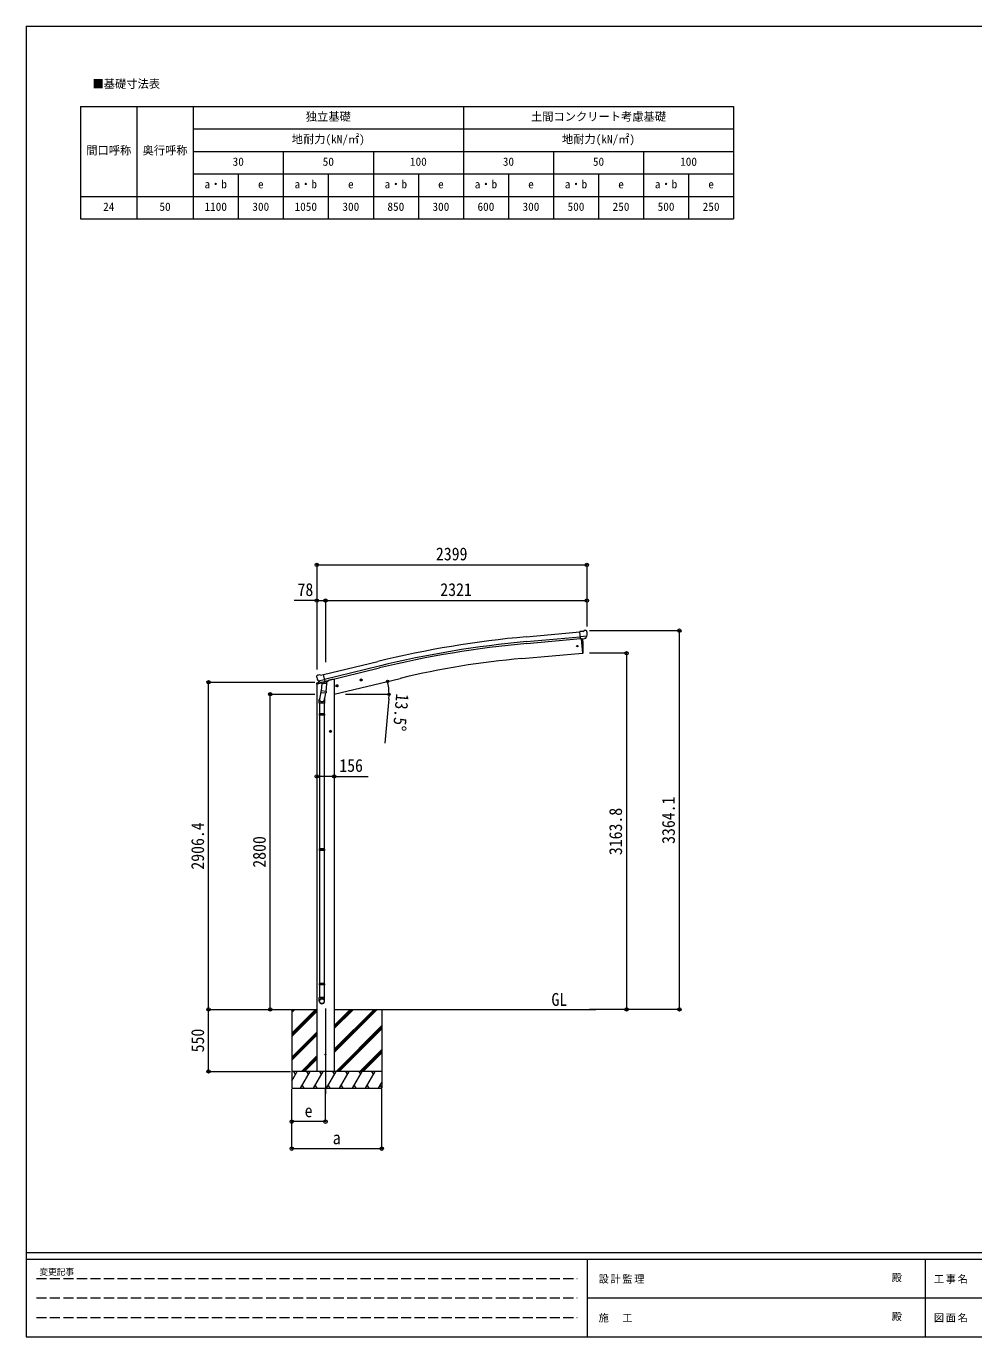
# Model space of a CAD drawing. Units: millimetres at full size, sheet at 1:30. Extents: x -8385 to 8479, y -5853 to 5787.
# Drawn here: x -8385 to 31, y -5853 to 5787 of the extents above; entities that cross this region are included whole.
import ezdxf
from ezdxf.enums import TextEntityAlignment as Align

# ---------------------------------------------------------------- set-up
doc = ezdxf.new("R2010")
doc.units = ezdxf.units.MM
doc.header["$LTSCALE"] = 30
doc.header["$PDMODE"] = 32
doc.header["$PDSIZE"] = 30
doc.linetypes.add('DASHED3', pattern=[4, 3, -1])
for name, color, linetype, lineweight in [('0-0_0', 7, 'Continuous', 9), ('0-1_本体', 4, 'Continuous', 9), ('0-2_部品', 7, 'Continuous', 9), ('0-8_PARTS2', 2, 'Continuous', 9), ('0-A_寸法', 6, 'Continuous', 9), ('0-F_PARTS1', 7, 'Continuous', 18), ('F-0_240', 7, 'Continuous', 9)]:
    doc.layers.add(name, color=color, linetype=linetype, lineweight=lineweight)
doc.styles.add('ＭＳ ゴシック', font='')
doc.styles.get('ＭＳ ゴシック').set_extended_font_data('MS Gothic')

msp = doc.modelspace()

# ---------------------------------------------------------------- linework, layer by layer
at = {"layer": '0-0_0', "color": 6}
for p, q in [((-2584.04, -2945.47), (-2584.04, 418.63)), ((-3053.05, 218.33), (-3053.05, -2945.47))]:
    msp.add_line(p, q, dxfattribs=at)
at = {"layer": '0-0_0'}
for p, q in [((-6401.28, -2945.47), (-5804.94, -2945.47)), ((-6027.19, -2945.47), (-6027.19, -3645.47)), ((-6027.19, -3156.7), (-5815.96, -2945.47)), ((-6027.19, -2972.85), (-5999.81, -2945.47)), ((-6027.19, -2958.71), (-6013.95, -2945.47)), ((-6027.19, -3170.84), (-5804.94, -2948.59)), ((-6027.19, -3184.98), (-5804.94, -2962.74)), ((-5649.44, -2945.47), (-3327.34, -2945.47)), ((-5649.44, -3327.73), (-5267.18, -2945.47)), ((-5649.44, -3299.45), (-5295.46, -2945.47)), ((-5649.44, -3313.59), (-5281.32, -2945.47)), ((-5649.44, -3115.6), (-5479.31, -2945.47)), ((-5649.44, -3101.46), (-5493.45, -2945.47)), ((-5649.44, -3087.32), (-5507.59, -2945.47)), ((-5227.19, -2945.47), (-5227.19, -3645.47)), ((-5633.33, -3495.47), (-5227.19, -3089.33)), ((-5619.19, -3495.47), (-5227.19, -3103.48)), ((-5605.05, -3495.47), (-5227.19, -3117.62)), ((-6027.19, -3368.83), (-5804.94, -3146.58)), ((-6027.19, -3382.97), (-5804.94, -3160.73)), ((-6027.19, -3397.12), (-5804.94, -3174.87)), ((-5941.7, -3495.47), (-5804.94, -3358.71)), ((-5927.56, -3495.47), (-5804.94, -3372.86)), ((-5421.2, -3495.47), (-5227.19, -3301.46)), ((-5407.06, -3495.47), (-5227.19, -3315.61)), ((-5392.91, -3495.47), (-5227.19, -3329.75)), ((-5913.41, -3495.47), (-5804.94, -3387)), ((-5227.19, -3495.47), (-6027.19, -3495.47)), ((-6027.19, -3579.3), (-5978.79, -3495.47)), ((-5993.79, -3521.45), (-6008.79, -3495.47)), ((-5949.92, -3645.47), (-5863.32, -3495.47)), ((-5878.32, -3521.45), (-5893.32, -3495.47)), ((-5834.45, -3645.47), (-5747.85, -3495.47)), ((-5762.85, -3521.45), (-5777.85, -3495.47)), ((-5718.98, -3645.47), (-5632.38, -3495.47)), ((-5647.38, -3521.45), (-5662.38, -3495.47)), ((-5603.51, -3645.47), (-5516.91, -3495.47)), ((-5531.91, -3521.45), (-5546.91, -3495.47)), ((-5488.04, -3645.47), (-5401.44, -3495.47)), ((-5431.44, -3495.47), (-5416.44, -3521.45)), ((-5372.57, -3645.47), (-5285.97, -3495.47)), ((-5300.97, -3521.45), (-5315.97, -3495.47)), ((-5257.1, -3645.47), (-5227.19, -3593.66)), ((-6027.19, -3645.47), (-5227.19, -3645.47)), ((-5934.92, -3619.49), (-5919.93, -3645.47)), ((-5819.45, -3619.49), (-5804.45, -3645.47)), ((-5703.98, -3619.49), (-5688.99, -3645.47)), ((-5588.51, -3619.49), (-5573.52, -3645.47)), ((-5473.04, -3619.49), (-5458.05, -3645.47)), ((-5357.57, -3619.49), (-5342.58, -3645.47)), ((-5242.1, -3619.49), (-5227.1, -3645.47))]:
    msp.add_line(p, q, dxfattribs=at)
at = {"layer": '0-1_本体'}
for p, q in [((-3945.37, 364.53), (-3468.06, 407.85)), ((-3941.46, 321.49), (-3464.35, 364.79)), ((-3939.95, 304.77), (-3462.83, 348.07)), ((-3455.61, 345.92), (-3444.45, 218.31)), ((-5744.92, 28.12), (-5262.07, 145.69)), ((-3982.4, 171.25), (-3444.45, 218.31)), ((-5251.84, 103.71), (-5734.85, -13.8)), ((-5730.91, -30.22), (-5247.87, 87.4)), ((-5804.94, -55.18), (-5804.94, -3495.47)), ((-5669.44, -15.47), (-5702.95, -23.52)), ((-5648.94, -15.47), (-5669.44, -15.47)), ((-5649.44, -145.47), (-5063.77, -4.86)), ((-5648.94, -15.47), (-5648.94, -3495.47))]:
    msp.add_line(p, q, dxfattribs=at)
at = {"layer": '0-1_本体', "color": 6}
msp.add_line((-5648.94, -875.65), (-5804.94, -875.65), dxfattribs=at)
at = {"layer": '0-1_本体'}
for centre, radius, start, end in [((-3131.36, -8604.05), 9005.44, 95.18612, 103.68612), ((-3131.36, -8604.05), 8962.23, 95.18612, 103.68612), ((-3131.36, -8604.05), 8945.44, 95.18612, 103.68612), ((-3337.42, -7197.06), 7396.48, 95.00259, 103.49741)]:
    msp.add_arc(centre, radius, start, end, dxfattribs=at)
at = {"layer": '0-2_部品'}
for p, q in [((-3441.68, 412.29), (-3468.24, 409.97)), ((-3462.59, 345.31), (-3468.24, 409.97)), ((-3405.38, 370), (-3464.3, 364.85)), ((-3441.68, 412.29), (-3429.96, 419.06)), ((-3415.06, 420.64), (-3428.72, 419.45)), ((-3416.63, 350.52), (-3405.7, 369.45)), ((-3405.92, 414.89), (-3411.4, 419.49)), ((-3404.86, 412.85), (-3404.74, 411.51)), ((-3452.63, 346.18), (-3462.59, 345.31)), ((-3455.61, 345.92), (-3444.45, 218.31)), ((-3419.02, 349.12), (-3426.72, 348.44)), ((-3444.45, 218.31), (-3442.39, 218.56)), ((-5806.38, 12.54), (-5806.1, 11.39)), ((-5802.16, 21.11), (-5806.01, 14.82)), ((-5799.06, 23.36), (-5785.88, 26.53)), ((-5771.32, 23.85), (-5784.58, 26.55)), ((-5771.32, 23.85), (-5745.39, 30.08)), ((-5807.5, -55.79), (-5764.8, -45.54)), ((-5807.5, -48.9), (-5807.5, -55.79)), ((-5779, -39.69), (-5805.2, -45.99)), ((-5792.32, -27.77), (-5734.82, -13.96)), ((-5775.47, -42.68), (-5791.85, -28.19)), ((-5763.88, -92.2), (-5779.79, -188.37)), ((-5772.76, -43.24), (-5765.24, -41.44)), ((-5771.92, -43.14), (-5770.39, -42.77)), ((-5770.39, -42.77), (-5733.69, -33.96)), ((-5768.56, -43), (-5768.61, -43.74)), ((-5767.85, -44.78), (-5742.04, -51.22)), ((-5760.94, -50.13), (-5765.61, -116.96)), ((-5715.25, -53.32), (-5760.94, -50.13)), ((-5759.16, -46.95), (-5759.39, -50.23)), ((-5739.64, -35.78), (-5740.66, -50.39)), ((-5733.69, -33.96), (-5732.16, -33.59)), ((-5730.61, -31.49), (-5729.66, -31.55)), ((-5729.66, -31.55), (-5716.35, -46.87)), ((-5725.67, -36.15), (-5706.78, -31.61)), ((-5719.92, -120.16), (-5715.25, -53.32)), ((-5716.35, -46.87), (-5716.79, -53.21)), ((-5702.95, -23.44), (-5702.95, -26.75)), ((-5634.63, -73.01), (-5615.18, -68.34)), ((-5630.07, -65.23), (-5632.2, -72.43)), ((-5622.77, -63.48), (-5630.07, -65.23)), ((-5622.57, -80.4), (-5627.24, -60.95)), ((-5617.61, -68.93), (-5622.77, -63.48)), ((-5619.74, -76.12), (-5617.61, -68.93)), ((-5420.71, -21.65), (-5401.26, -16.99)), ((-5416.15, -13.88), (-5418.28, -21.07)), ((-5408.85, -12.12), (-5416.15, -13.88)), ((-5408.65, -29.04), (-5413.32, -9.6)), ((-5403.69, -17.57), (-5408.85, -12.12)), ((-5405.82, -24.76), (-5403.69, -17.57)), ((-5781.94, -225.53), (-5781.94, -191.18)), ((-5735.94, -225.53), (-5781.94, -225.53)), ((-5779.94, -225.53), (-5779.94, -319.53)), ((-5766.47, -129.43), (-5765.6, -116.96)), ((-5766.07, -130.79), (-5766.07, -130.79)), ((-5719.92, -120.16), (-5765.61, -116.96)), ((-5764.63, -131.57), (-5722.93, -134.48)), ((-5728.36, -134.1), (-5739.09, -197.69)), ((-5737.94, -225.53), (-5737.94, -319.53)), ((-5735.94, -190.87), (-5735.94, -225.53)), ((-5719.93, -120.16), (-5720.82, -132.85)), ((-5781.94, -321.53), (-5780.94, -319.53)), ((-5735.94, -321.53), (-5781.94, -321.53)), ((-5735.94, -329.53), (-5781.94, -329.53)), ((-5736.94, -319.53), (-5780.94, -319.53)), ((-5736.94, -331.53), (-5780.94, -331.53)), ((-5779.94, -331.53), (-5779.94, -1520.2)), ((-5737.94, -331.53), (-5737.94, -1520.2)), ((-5735.94, -321.53), (-5736.94, -319.53)), ((-5735.94, -329.53), (-5736.94, -331.53)), ((-5735.94, -321.53), (-5735.94, -329.53)), ((-5683.44, -485.59), (-5683.44, -465.59)), ((-5673.44, -475.59), (-5693.44, -475.59)), ((-5683.44, -468.09), (-5689.94, -471.84)), ((-5689.94, -471.84), (-5689.94, -479.34)), ((-5689.94, -479.34), (-5683.44, -483.1)), ((-5676.94, -471.84), (-5683.44, -468.09)), ((-5781.94, -1522.2), (-5780.94, -1520.2)), ((-5735.94, -1522.2), (-5781.94, -1522.2)), ((-5735.94, -1530.2), (-5781.94, -1530.2)), ((-5736.94, -1520.2), (-5780.94, -1520.2)), ((-5736.94, -1532.2), (-5780.94, -1532.2)), ((-5779.94, -1532.2), (-5779.94, -2715.9)), ((-5737.94, -1532.2), (-5737.94, -2715.9)), ((-5735.94, -1522.2), (-5736.94, -1520.2)), ((-5735.94, -1530.2), (-5736.94, -1532.2)), ((-5735.94, -1522.2), (-5735.94, -1530.2)), ((-5781.94, -2717.9), (-5780.94, -2715.9)), ((-5735.94, -2717.9), (-5781.94, -2717.9)), ((-5735.94, -2725.9), (-5781.94, -2725.9)), ((-5736.94, -2715.9), (-5780.94, -2715.9)), ((-5736.94, -2727.9), (-5780.94, -2727.9)), ((-5779.94, -2727.9), (-5779.94, -2837.9)), ((-5737.94, -2727.9), (-5737.94, -2837.9)), ((-5735.94, -2717.9), (-5736.94, -2715.9)), ((-5735.94, -2725.9), (-5736.94, -2727.9)), ((-5735.94, -2717.9), (-5735.94, -2725.9)), ((-5781.94, -2872.05), (-5781.94, -2837.9)), ((-5735.94, -2837.9), (-5781.94, -2837.9)), ((-5735.94, -2872.05), (-5735.94, -2837.9))]:
    msp.add_line(p, q, dxfattribs=at)
for points in [[(-3405.31, 370.64), (-3405.59, 369.65), (-3405.7, 369.45)], [(-3452.63, 346.18), (-3452.35, 346.11), (-3426.98, 348.33), (-3426.72, 348.44)], [(-5739.96, -35.37), (-5730.24, -33.04), (-5745.39, 30.08)], [(-5792.59, -27.19), (-5792.01, -28.03), (-5791.85, -28.19)], [(-5739.96, -35.37), (-5740.2, -35.52), (-5764.96, -41.47), (-5765.24, -41.44)], [(-5632.2, -72.43), (-5627.04, -77.87), (-5619.74, -76.12)], [(-5418.28, -21.07), (-5413.12, -26.52), (-5405.82, -24.76)], [(-5781.94, -321.53), (-5781.94, -329.53), (-5780.94, -331.53)], [(-5683.44, -483.1), (-5676.94, -479.34), (-5676.94, -471.84)], [(-5781.94, -1522.2), (-5781.94, -1530.2), (-5780.94, -1532.2)], [(-5781.94, -2717.9), (-5781.94, -2725.9), (-5780.94, -2727.9)]]:
    msp.add_lwpolyline(points, dxfattribs=at)
for centre, radius in [((-3490.14, 281.57), 6.5), ((-5624.91, -70.68), 8.5), ((-5624.91, -70.68), 7.7), ((-5624.91, -70.68), 6.5), ((-5410.98, -19.32), 8.5), ((-5410.98, -19.32), 7.7), ((-5410.98, -19.32), 6.5), ((-5683.44, -475.59), 8.5), ((-5683.44, -475.59), 7.7), ((-5683.44, -475.59), 6.5)]:
    msp.add_circle(centre, radius, dxfattribs=at)
at = {"layer": '0-2_部品', "color": 4}
msp.add_circle((-5726.94, -3345.47), 4.5, dxfattribs=at)
at = {"layer": '0-2_部品'}
for centre, radius, start, end in [((-3428.46, 416.46), 3, 95, 120), ((-3414.62, 415.66), 5, 50.00648, 94.99352), ((-3606.37, 393.87), 202.4, 353.4085, 5), ((-4338.22, 274.13), 900, 356.63919, 4.64986), ((-3442.76, 221.54), 3, 277, 356.63919), ((-5609.29, 58.64), 202.4, 193.5, 205.09125), ((-5797.89, 18.5), 5, 103.5, 148.5), ((-5785.18, 23.61), 3, 78.5, 103.5), ((-5804.5, -48.9), 3, 103.5, 180), ((-5772.04, -42.65), 0.5, 248.23754, 283.5), ((-5769.06, -42.96), 0.5, 356, 103.5), ((-5767.61, -43.81), 1, 176, 256), ((-5741.69, -50.25), 1.03, 250.03897, 351.96569), ((-5739.04, -35.86), 0.604, 100.59842, 172.20595), ((-5732.28, -33.11), 0.5, 283.5, 318.76246), ((-5707.95, -26.75), 5, 283.5, 0), ((-5751.94, -191.18), 30, 177.45142, 180), ((-5764.53, -129.6), 1.95, 175.04017, 217.47766), ((-5764.49, -129.57), 2, 217.40962, 266), ((-5722.79, -132.49), 2, 266, 349.46843)]:
    msp.add_arc(centre, radius, start, end, dxfattribs=at)
for centre, major_axis, ratio, start_param, end_param in [((-3419.23, 352.02), (1.62, -2.54), 0.997631, 5.96575902, 6.76218013), ((-3400.53, 416.9), (-15.35, 3.44), 0.101033, 5.97514262, 5.97537366), ((-3407.85, 412.59), (2.71, -1.31), 0.997474, 0.53665673, 1.32256522), ((-3419.29, 352.11), (1.62, -2.54), 0.997631, 5.80419048, 5.89294842), ((-3419.36, 352.22), (-3.5, 2.17), 0.650902, 2.11455212, 2.18736272), ((-5803.46, 13.25), (-1.57, -2.57), 0.99628, 4.71238898, 5.49965061), ((-5773.48, -40.42), (-0.73, -2.92), 0.997631, 5.80419048, 6.60061159), ((-5773.43, -40.2), (2.63, 3.16), 0.650902, 4.09582259, 4.16863319), ((-5773.46, -40.32), (-0.73, -2.92), 0.997631, 0.39023689, 0.47899483), ((-5758.94, -190.87), (23, 0), 0.996195, 2.55602575, 6.56630284), ((-5758.94, -190.87), (21, 0), 0.996195, 2.93491471, 5.95123941), ((-5758.94, -2870.3), (-23, 0), 0.996195, 3.14159265, 6.28318531), ((-5758.94, -2872.05), (-23, 0), 0.996195, 3.14159265, 6.28318531), ((-5758.94, -2872.05), (0, -23.43), 0.981806, 4.71238898, 7.85398163)]:
    msp.add_ellipse(centre, major_axis=major_axis, ratio=ratio, start_param=start_param, end_param=end_param, dxfattribs=at)
msp.add_ellipse((-5758.94, -2872.05), major_axis=(21, 0), ratio=0.996195, dxfattribs=at)
at = {"layer": '0-8_PARTS2'}
msp.add_line((-5726.94, -2936.26), (-5726.94, -3695.47), dxfattribs=at)
at = {"layer": '0-A_寸法'}
for p, q in [((-5804.94, 1002.89), (-5804.94, 686.27)), ((-5804.94, 1002.89), (-3405.94, 1002.89)), ((-3405.94, 1002.89), (-3405.94, 686.27)), ((-5804.94, 686.27), (-6004.94, 686.27)), ((-5804.94, 686.27), (-5804.94, 74.04)), ((-5804.94, 686.27), (-5726.94, 686.27)), ((-5726.94, 686.27), (-5726.94, 138.41)), ((-5726.94, 686.27), (-3405.94, 686.27)), ((-3405.94, 686.27), (-3405.94, 457.26)), ((-2584.04, 418.63), (-3381.88, 418.63)), ((-3053.05, 218.33), (-3381.88, 218.33)), ((-6765.51, -39.07), (-5820.43, -39.07)), ((-6765.51, -2945.47), (-6765.51, -39.07)), ((-6217.54, -145.47), (-5820.43, -145.47)), ((-6217.54, -2945.47), (-6217.54, -145.47)), ((-5548.44, -145.47), (-5161.59, -145.47)), ((-5164.44, -187.93), (-5198.8, -580.43)), ((-5648.94, -875.65), (-5348.94, -875.65)), ((-6765.51, -2945.47), (-6037.4, -2945.47)), ((-6765.51, -3495.47), (-6765.51, -2945.47)), ((-3053.05, -2945.47), (-3381.88, -2945.47)), ((-2584.04, -2945.47), (-3053.05, -2945.47)), ((-6765.51, -3495.47), (-6037.4, -3495.47)), ((-6027.19, -4181.84), (-6027.19, -3652.89)), ((-6027.19, -3941.86), (-6027.19, -3652.89)), ((-5726.94, -3941.86), (-5726.94, -3652.89)), ((-5227.19, -4181.84), (-5227.19, -3652.89)), ((-5726.94, -3941.86), (-6027.19, -3941.86)), ((-6027.19, -4181.84), (-5227.19, -4181.84))]:
    msp.add_line(p, q, dxfattribs=at)
for centre in [(-5176.04, -31.82), (-5162.59, -145.47)]:
    msp.add_circle(centre, 10.62, dxfattribs=at)
for start, end in [(0, 13.5), (354.99678, 0)]:
    msp.add_arc((-5649.44, -145.47), 486.86, start, end, dxfattribs=at)
for p in [(-5804.94, 1002.89), (-3405.94, 1002.89), (-5804.94, 686.27), (-5726.94, 686.27), (-3405.94, 686.27), (-2584.04, 418.63), (-3053.05, 218.33), (-6765.51, -39.07), (-6217.54, -145.47), (-5804.94, -875.65), (-5648.94, -875.65), (-6765.51, -2945.47), (-6217.54, -2945.47), (-3053.05, -2945.47), (-2584.04, -2945.47), (-6765.51, -3495.47), (-6027.19, -3941.86), (-5726.94, -3941.86), (-6027.19, -4181.84), (-5227.19, -4181.84)]:
    msp.add_point(p, dxfattribs=at)
at = {"layer": '0-F_PARTS1'}
for p, q in [((-7902.07, 5075.55), (-2102.07, 5075.55)), ((-7902.07, 5075.55), (-7902.07, 4075.55)), ((-7402.07, 5075.55), (-7402.07, 4075.55)), ((-4502.07, 5075.55), (-4502.07, 4075.55)), ((-6902.07, 4875.55), (-2102.07, 4875.55)), ((-6902.07, 4675.55), (-2102.07, 4675.55)), ((-3702.07, 4675.55), (-3702.07, 4075.55)), ((-6902.07, 4475.55), (-2102.07, 4475.55)), ((-3302.07, 4475.55), (-3302.07, 4075.55)), ((-2502.07, 4475.55), (-2502.07, 4075.55))]:
    msp.add_line(p, q, dxfattribs=at)
for points in [[(-6902.07, 5075.55), (-6902.07, 4875.55), (-6902.07, 4275.55), (-6902.07, 4075.55)], [(-2102.07, 5075.55), (-2102.07, 4475.55), (-2102.07, 4075.55)], [(-6102.07, 4675.55), (-6102.07, 4475.55), (-6102.07, 4075.55)], [(-5302.07, 4675.55), (-5302.07, 4475.55), (-5302.07, 4075.55)], [(-2902.07, 4675.55), (-2902.07, 4275.55), (-2902.07, 4075.55)], [(-6502.07, 4475.55), (-6502.07, 4275.55), (-6502.07, 4075.55)], [(-5702.07, 4475.55), (-5702.07, 4275.55), (-5702.07, 4075.55)], [(-4902.07, 4475.55), (-4902.07, 4275.55), (-4902.07, 4075.55)], [(-4102.07, 4475.55), (-4102.07, 4275.55), (-4102.07, 4075.55)], [(-7902.07, 4275.55), (-6902.07, 4275.55), (-2102.07, 4275.55)], [(-7902.07, 4075.55), (-7402.07, 4075.55), (-4502.07, 4075.55), (-2902.07, 4075.55), (-2102.07, 4075.55)]]:
    msp.add_lwpolyline(points, dxfattribs=at)
at = {"layer": 'F-0_240', "color": 5}
for p, q in [((-8385.45, 5787.34), (-8385.45, -5852.66)), ((-8385.45, 5787.34), (8054.55, 5787.34)), ((-8385.45, -5102.66), (8054.55, -5102.66)), ((-8385.45, -5162.66), (5387.79, -5162.66)), ((-3402.21, -5162.66), (-3402.21, -5852.66)), ((-402.21, -5162.66), (-402.21, -5852.66)), ((-3402.21, -5507.66), (2747.79, -5507.66)), ((-8385.45, -5852.66), (8054.55, -5852.66))]:
    msp.add_line(p, q, dxfattribs=at)
at = {"layer": 'F-0_240', "color": 4, "linetype": 'DASHED3'}
for p, q in [((-8295.46, -5335.16), (-3492.21, -5335.16)), ((-8295.46, -5507.66), (-3492.21, -5507.66)), ((-8295.46, -5680.16), (-3492.21, -5680.16))]:
    msp.add_line(p, q, dxfattribs=at)

# ---------------------------------------------------------------- texts
at = {"layer": '0-0_0', "style": 'ＭＳ ゴシック', "width": 0.9}
msp.add_text('GL', height=114.4, dxfattribs=at).set_placement((-3720.24, -2947.91), align=Align.BOTTOM_LEFT)
at = {"layer": '0-A_寸法', "color": 7, "style": 'ＭＳ ゴシック', "width": 0.9}
for s, p in [('2399', (-4746.44, 1008.89)), ('78', (-5975.44, 692.27)), ('2321', (-4707.44, 692.27)), ('156', (-5604.69, -869.65)), ('e', (-5912.44, -3936.86)), ('a', (-5662.44, -4176.84))]:
    msp.add_text(s, height=114.4, dxfattribs=at).set_placement(p, align=Align.BOTTOM_LEFT)
for s, rotation, p in [('13.5°', 264.997, (-5133.36, -133.94)), ('3163.8', 90, (-3059.05, -1575.07)), ('3364.1', 90, (-2590.04, -1474.92)), ('2906.4', 90, (-6771.51, -1703.77)), ('2800', 90, (-6223.54, -1686.47)), ('550', 90, (-6771.51, -3326.22))]:
    msp.add_text(s, height=114.4, rotation=rotation, dxfattribs=at).set_placement(p, align=Align.BOTTOM_LEFT)
at = {"layer": '0-F_PARTS1', "style": 'ＭＳ ゴシック'}
for s, p in [('■基礎寸法表', (-7796.77, 5216.99)), ('独立基礎', (-5902.07, 4925.55)), ('土間コンクリート考慮基礎', (-3902.07, 4925.55)), ('地耐力(kN/㎡)', (-6027.07, 4725.55)), ('地耐力(kN/㎡)', (-3627.07, 4725.55)), ('間口呼称', (-7852.07, 4625.55)), ('奥行呼称', (-7352.07, 4625.55)), ('30', (-6552.07, 4525.55)), ('50', (-5752.07, 4525.55)), ('100', (-4977.07, 4525.55)), ('30', (-4152.07, 4525.55)), ('50', (-3352.07, 4525.55)), ('100', (-2577.07, 4525.55)), ('a・b', (-6802.07, 4325.55)), ('a・b', (-6002.07, 4325.55)), ('a・b', (-5202.07, 4325.55)), ('a・b', (-4402.07, 4325.55)), ('a・b', (-3602.07, 4325.55)), ('a・b', (-2802.07, 4325.55)), ('e', (-6327.07, 4325.55)), ('e', (-5527.07, 4325.55)), ('e', (-4727.07, 4325.55)), ('e', (-3927.07, 4325.55)), ('e', (-3127.07, 4325.55)), ('e', (-2327.07, 4325.55)), ('24', (-7702.07, 4125.55)), ('50', (-7202.07, 4125.55)), ('1100', (-6802.07, 4125.55)), ('300', (-6377.07, 4125.55)), ('1050', (-6002.07, 4125.55)), ('300', (-5577.07, 4125.55)), ('850', (-5177.07, 4125.55)), ('300', (-4777.07, 4125.55)), ('600', (-4377.07, 4125.55)), ('300', (-3977.07, 4125.55)), ('500', (-3577.07, 4125.55)), ('250', (-3177.07, 4125.55)), ('500', (-2777.07, 4125.55)), ('250', (-2377.07, 4125.55))]:
    msp.add_text(s, height=73.31, dxfattribs=at).set_placement(p, align=Align.BOTTOM_LEFT)
at = {"layer": 'F-0_240', "style": 'ＭＳ ゴシック'}
for s, height, p in [('変更記事', 54.99, (-8268.23, -5320.16)), ('殿', 65.98, (-697.92, -5380.16)), ('殿', 65.98, (-697.92, -5725.16))]:
    msp.add_text(s, height=height, dxfattribs=at).set_placement(p, align=Align.BOTTOM_LEFT)
at = {"layer": 'F-0_240', "char_height": 65.98, "attachment_point": 7, "style": 'ＭＳ ゴシック'}
for s, insert in [('\\T1.17;設計監理', (-3300.89, -5380.16)), ('\\T1.17;工事名', (-323.11, -5380.16)), ('\\T1.17;施\u3000工', (-3300.89, -5725.16)), ('\\T1.17;図面名', (-323.11, -5725.16))]:
    msp.add_mtext(s, dxfattribs=dict(at, insert=insert))

doc.saveas('drawing.dxf')
